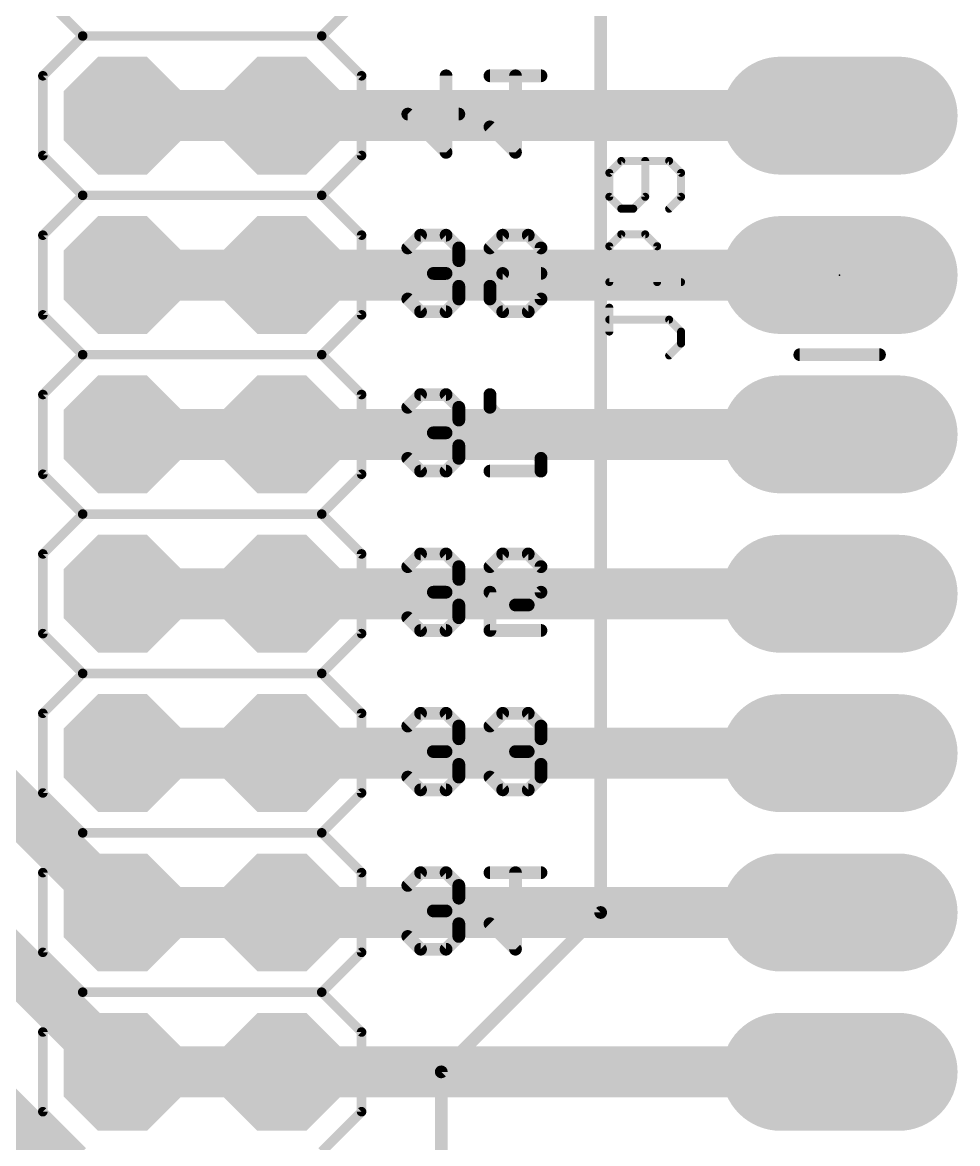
# Model space of a CAD drawing. Extents: x -209 to 66, y -44 to 97.
# Drawn here: x -24.46 to -9.55, y 12.83 to 30.7 of the extents above; entities that cross this region are included whole.
import ezdxf

# ---------------------------------------------------------------- set-up
doc = ezdxf.new("R2010")
doc.units = 0
for name, color, linetype in [('1', 22, 'CONTINUOUS'), ('17', 82, 'CONTINUOUS'), ('21', 253, 'CONTINUOUS'), ('22', 253, 'CONTINUOUS'), ('23', 7, 'CONTINUOUS'), ('25', 253, 'CONTINUOUS'), ('51', 253, 'CONTINUOUS'), ('52', 253, 'CONTINUOUS')]:
    doc.layers.add(name, color=color, linetype=linetype)

# ---------------------------------------------------------------- blocks, each defined once
blk = doc.blocks.new('RECT')
blk.add_solid([(-0.5, -0.5), (0.5, -0.5), (-0.5, 0.5), (0.5, 0.5)])
blk = doc.blocks.new('LONGP100')
at = {"const_width": 1}
blk.add_lwpolyline([(-0.5, 0), (0.5, 0)], dxfattribs=at)
at = {"const_width": 0.5}
for points in [[(-0.5, 0.25, 1), (-0.5, -0.25)], [(0.5, -0.25, 1), (0.5, 0.25)]]:
    blk.add_lwpolyline(points, format="xyb", dxfattribs=at)
blk = doc.blocks.new('OCTAGONP')
at = {"const_width": 0.5}
blk.add_lwpolyline([(-0.25, -0.1036), (-0.25, 0.1036), (-0.1036, 0.25), (0.1036, 0.25), (0.25, 0.1036), (0.25, -0.1036), (0.1036, -0.25), (-0.1036, -0.25), (-0.25, -0.1036), (-0.25, 0.1036)], dxfattribs=at)

msp = doc.modelspace()

# ---------------------------------------------------------------- linework, layer by layer
at = {"layer": '1'}
for points, const_width in [([(-22.86, 16.51), (-36.068, 29.718)], 0.8128), ([(-22.86, 29.21), (-22.86, 28.956)], 1.27), ([(-20.32, 29.21), (-20.32, 28.956)], 1.27), ([(-11.43, 29.21), (-11.176, 29.21)], 1.27), ([(-22.86, 29.21), (-20.32, 29.21)], 0.8128), ([(-20.32, 29.21), (-11.43, 29.21)], 0.8128), ([(-22.86, 13.97), (-36.83, 27.94)], 0.8128), ([(-22.86, 26.67), (-22.86, 26.416)], 1.27), ([(-20.32, 26.67), (-20.32, 26.416)], 1.27), ([(-11.43, 26.67), (-11.176, 26.67)], 1.27), ([(-22.86, 26.67), (-20.32, 26.67)], 0.8128), ([(-20.32, 26.67), (-11.43, 26.67)], 0.8128), ([(-22.86, 11.43), (-37.592, 26.162)], 0.8128), ([(-22.86, 24.13), (-22.86, 23.876)], 1.27), ([(-20.32, 24.13), (-20.32, 23.876)], 1.27), ([(-11.43, 24.13), (-11.176, 24.13)], 1.27), ([(-22.86, 24.13), (-20.32, 24.13)], 0.8128), ([(-20.32, 24.13), (-11.43, 24.13)], 0.8128), ([(-22.86, 21.59), (-22.86, 21.336)], 1.27), ([(-20.32, 21.59), (-20.32, 21.336)], 1.27), ([(-11.43, 21.59), (-11.176, 21.59)], 1.27), ([(-22.86, 21.59), (-20.32, 21.59)], 0.8128), ([(-20.32, 21.59), (-11.43, 21.59)], 0.8128), ([(-22.86, 19.05), (-22.606, 19.05)], 1.27), ([(-20.32, 19.05), (-20.066, 19.05)], 1.27), ([(-11.43, 19.05), (-11.176, 19.05)], 1.27), ([(-22.606, 19.05), (-20.32, 19.05)], 0.8128), ([(-20.066, 19.05), (-11.43, 19.05)], 0.8128), ([(-22.86, 16.51), (-22.606, 16.51)], 1.27), ([(-20.32, 16.51), (-20.066, 16.51)], 1.27), ([(-11.43, 16.51), (-11.176, 16.51)], 1.27), ([(-22.606, 16.51), (-20.32, 16.51)], 0.8128), ([(-20.066, 16.51), (-11.43, 16.51)], 0.8128), ([(-22.86, 13.97), (-22.606, 13.97)], 1.27), ([(-20.32, 13.97), (-20.066, 13.97)], 1.27), ([(-11.43, 13.97), (-11.176, 13.97)], 1.27), ([(-22.606, 13.97), (-20.32, 13.97)], 0.8128), ([(-20.066, 13.97), (-11.43, 13.97)], 0.8128)]:
    msp.add_lwpolyline(points, dxfattribs=dict(at, const_width=const_width))
for points, const_width in [([(-22.5425, 29.21, 1), (-23.1775, 29.21)], 0.635), ([(-20.0025, 29.21, 1), (-20.6375, 29.21)], 0.635), ([(-11.43, 29.5275, 1), (-11.43, 28.8925)], 0.635), ([(-11.176, 28.8925, 1), (-11.176, 29.5275)], 0.635), ([(-22.86, 29.4132, 1), (-22.86, 29.0068)], 0.4064), ([(-20.32, 29.4132, 1), (-20.32, 29.0068)], 0.4064), ([(-20.32, 29.0068, 1), (-20.32, 29.4132)], 0.4064), ([(-11.43, 29.0068, 1), (-11.43, 29.4132)], 0.4064), ([(-23.1775, 28.956, 1), (-22.5425, 28.956)], 0.635), ([(-20.6375, 28.956, 1), (-20.0025, 28.956)], 0.635), ([(-22.5425, 26.67, 1), (-23.1775, 26.67)], 0.635), ([(-20.0025, 26.67, 1), (-20.6375, 26.67)], 0.635), ([(-11.43, 26.9875, 1), (-11.43, 26.3525)], 0.635), ([(-11.176, 26.3525, 1), (-11.176, 26.9875)], 0.635), ([(-22.86, 26.8732, 1), (-22.86, 26.4668)], 0.4064), ([(-20.32, 26.8732, 1), (-20.32, 26.4668)], 0.4064), ([(-20.32, 26.4668, 1), (-20.32, 26.8732)], 0.4064), ([(-11.43, 26.4668, 1), (-11.43, 26.8732)], 0.4064), ([(-23.1775, 26.416, 1), (-22.5425, 26.416)], 0.635), ([(-20.6375, 26.416, 1), (-20.0025, 26.416)], 0.635), ([(-22.5425, 24.13, 1), (-23.1775, 24.13)], 0.635), ([(-20.0025, 24.13, 1), (-20.6375, 24.13)], 0.635), ([(-11.43, 24.4475, 1), (-11.43, 23.8125)], 0.635), ([(-11.176, 23.8125, 1), (-11.176, 24.4475)], 0.635), ([(-22.86, 24.3332, 1), (-22.86, 23.9268)], 0.4064), ([(-20.32, 24.3332, 1), (-20.32, 23.9268)], 0.4064), ([(-20.32, 23.9268, 1), (-20.32, 24.3332)], 0.4064), ([(-11.43, 23.9268, 1), (-11.43, 24.3332)], 0.4064), ([(-23.1775, 23.876, 1), (-22.5425, 23.876)], 0.635), ([(-20.6375, 23.876, 1), (-20.0025, 23.876)], 0.635), ([(-22.5425, 21.59, 1), (-23.1775, 21.59)], 0.635), ([(-20.0025, 21.59, 1), (-20.6375, 21.59)], 0.635), ([(-11.43, 21.9075, 1), (-11.43, 21.2725)], 0.635), ([(-11.176, 21.2725, 1), (-11.176, 21.9075)], 0.635), ([(-22.86, 21.7932, 1), (-22.86, 21.3868)], 0.4064), ([(-20.32, 21.7932, 1), (-20.32, 21.3868)], 0.4064), ([(-20.32, 21.3868, 1), (-20.32, 21.7932)], 0.4064), ([(-11.43, 21.3868, 1), (-11.43, 21.7932)], 0.4064), ([(-23.1775, 21.336, 1), (-22.5425, 21.336)], 0.635), ([(-20.6375, 21.336, 1), (-20.0025, 21.336)], 0.635), ([(-22.86, 19.3675, 1), (-22.86, 18.7325)], 0.635), ([(-22.606, 18.7325, 1), (-22.606, 19.3675)], 0.635), ([(-20.32, 19.3675, 1), (-20.32, 18.7325)], 0.635), ([(-20.066, 18.7325, 1), (-20.066, 19.3675)], 0.635), ([(-11.43, 19.3675, 1), (-11.43, 18.7325)], 0.635), ([(-11.176, 18.7325, 1), (-11.176, 19.3675)], 0.635), ([(-22.606, 19.2532, 1), (-22.606, 18.8468)], 0.4064), ([(-20.32, 18.8468, 1), (-20.32, 19.2532)], 0.4064), ([(-20.066, 19.2532, 1), (-20.066, 18.8468)], 0.4064), ([(-11.43, 18.8468, 1), (-11.43, 19.2532)], 0.4064), ([(-22.86, 16.8275, 1), (-22.86, 16.1925)], 0.635), ([(-22.606, 16.1925, 1), (-22.606, 16.8275)], 0.635), ([(-20.32, 16.8275, 1), (-20.32, 16.1925)], 0.635), ([(-20.066, 16.1925, 1), (-20.066, 16.8275)], 0.635), ([(-11.43, 16.8275, 1), (-11.43, 16.1925)], 0.635), ([(-11.176, 16.1925, 1), (-11.176, 16.8275)], 0.635), ([(-23.0037, 16.3663, 1), (-22.7163, 16.6537)], 0.4064), ([(-22.606, 16.7132, 1), (-22.606, 16.3068)], 0.4064), ([(-20.32, 16.3068, 1), (-20.32, 16.7132)], 0.4064), ([(-20.066, 16.7132, 1), (-20.066, 16.3068)], 0.4064), ([(-11.43, 16.3068, 1), (-11.43, 16.7132)], 0.4064), ([(-22.86, 14.2875, 1), (-22.86, 13.6525)], 0.635), ([(-22.606, 13.6525, 1), (-22.606, 14.2875)], 0.635), ([(-20.32, 14.2875, 1), (-20.32, 13.6525)], 0.635), ([(-20.066, 13.6525, 1), (-20.066, 14.2875)], 0.635), ([(-11.43, 14.2875, 1), (-11.43, 13.6525)], 0.635), ([(-11.176, 13.6525, 1), (-11.176, 14.2875)], 0.635), ([(-23.0037, 13.8263, 1), (-22.7163, 14.1137)], 0.4064), ([(-22.606, 14.1732, 1), (-22.606, 13.7668)], 0.4064), ([(-20.32, 13.7668, 1), (-20.32, 14.1732)], 0.4064), ([(-20.066, 14.1732, 1), (-20.066, 13.7668)], 0.4064), ([(-11.43, 13.7668, 1), (-11.43, 14.1732)], 0.4064)]:
    msp.add_lwpolyline(points, format="xyb", dxfattribs=dict(at, const_width=const_width))
at = {"layer": '21', "const_width": 0.2032}
msp.add_lwpolyline([(-12.065, 25.4), (-10.795, 25.4)], dxfattribs=at)
msp.add_lwpolyline([(-12.065, 25.4), (-10.795, 25.4)], dxfattribs=at)
at = {"layer": '21', "const_width": 0.1016}
for points in [[(-12.065, 25.4508, 1), (-12.065, 25.3492)], [(-12.065, 25.4508, 1), (-12.065, 25.3492)], [(-10.795, 25.3492, 1), (-10.795, 25.4508)], [(-10.795, 25.3492, 1), (-10.795, 25.4508)]]:
    msp.add_lwpolyline(points, format="xyb", dxfattribs=at)
at = {"layer": '22'}
for points, const_width in [([(-24.13, 31.115), (-23.495, 30.48)], 0.1524), ([(-19.05, 31.115), (-19.685, 30.48)], 0.1524), ([(-23.495, 30.48), (-24.13, 29.845)], 0.1524), ([(-23.495, 30.48), (-19.685, 30.48)], 0.1524), ([(-19.685, 30.48), (-19.05, 29.845)], 0.1524), ([(-24.13, 29.845), (-24.13, 28.575)], 0.1524), ([(-19.05, 29.845), (-19.05, 28.575)], 0.1524), ([(-17.7033, 29.845), (-17.7033, 28.6248)], 0.2032), ([(-17.0037, 29.845), (-16.1902, 29.845)], 0.2032), ([(-16.5969, 28.6248), (-16.5969, 29.845)], 0.2032), ([(-17.7033, 28.6248), (-18.3134, 29.2349)], 0.2032), ([(-18.3134, 29.2349), (-17.4999, 29.2349)], 0.2032), ([(-17.0037, 29.0315), (-16.5969, 28.6248)], 0.2032), ([(-24.13, 28.575), (-23.495, 27.94)], 0.1524), ([(-19.685, 27.94), (-19.05, 28.575)], 0.1524), ([(-23.495, 27.94), (-24.13, 27.305)], 0.1524), ([(-23.495, 27.94), (-19.685, 27.94)], 0.1524), ([(-19.685, 27.94), (-19.05, 27.305)], 0.1524), ([(-24.13, 27.305), (-24.13, 26.035)], 0.1524), ([(-19.05, 27.305), (-19.05, 26.035)], 0.1524), ([(-18.11, 27.305), (-18.3134, 27.1016)], 0.2032), ([(-17.7033, 27.305), (-18.11, 27.305)], 0.2032), ([(-17.4999, 27.1016), (-17.7033, 27.305)], 0.2032), ([(-17.0037, 27.1016), (-16.8003, 27.305)], 0.2032), ([(-16.8003, 27.305), (-16.3936, 27.305)], 0.2032), ([(-16.3936, 27.305), (-16.1902, 27.1016)], 0.2032), ([(-17.4999, 26.8983), (-17.4999, 27.1016)], 0.2032), ([(-16.1902, 27.1016), (-16.1902, 26.2881)], 0.2032), ([(-17.7033, 26.6949), (-17.4999, 26.8983)], 0.2032), ([(-17.7033, 26.6949), (-17.9067, 26.6949)], 0.2032), ([(-17.4999, 26.4915), (-17.7033, 26.6949)], 0.2032), ([(-17.0037, 26.4915), (-16.8003, 26.6949)], 0.2032), ([(-16.8003, 26.6949), (-16.1902, 26.6949)], 0.2032), ([(-17.4999, 26.2881), (-17.4999, 26.4915)], 0.2032), ([(-17.0037, 26.2881), (-17.0037, 26.4915)], 0.2032), ([(-18.3134, 26.2881), (-18.11, 26.0848)], 0.2032), ([(-17.7033, 26.0848), (-17.4999, 26.2881)], 0.2032), ([(-16.8003, 26.0848), (-17.0037, 26.2881)], 0.2032), ([(-16.1902, 26.2881), (-16.3936, 26.0848)], 0.2032), ([(-24.13, 26.035), (-23.495, 25.4)], 0.1524), ([(-19.685, 25.4), (-19.05, 26.035)], 0.1524), ([(-18.11, 26.0848), (-17.7033, 26.0848)], 0.2032), ([(-16.3936, 26.0848), (-16.8003, 26.0848)], 0.2032), ([(-23.495, 25.4), (-24.13, 24.765)], 0.1524), ([(-23.495, 25.4), (-19.685, 25.4)], 0.1524), ([(-19.685, 25.4), (-19.05, 24.765)], 0.1524), ([(-24.13, 24.765), (-24.13, 23.495)], 0.1524), ([(-19.05, 24.765), (-19.05, 23.495)], 0.1524), ([(-18.11, 24.765), (-18.3134, 24.5616)], 0.2032), ([(-17.7033, 24.765), (-18.11, 24.765)], 0.2032), ([(-17.4999, 24.5616), (-17.7033, 24.765)], 0.2032), ([(-17.0037, 24.5616), (-17.0037, 24.765)], 0.2032), ([(-17.4999, 24.3583), (-17.4999, 24.5616)], 0.2032), ([(-16.1902, 23.7481), (-17.0037, 24.5616)], 0.2032), ([(-17.7033, 24.1549), (-17.4999, 24.3583)], 0.2032), ([(-17.7033, 24.1549), (-17.9067, 24.1549)], 0.2032), ([(-17.4999, 23.9515), (-17.7033, 24.1549)], 0.2032), ([(-17.4999, 23.7481), (-17.4999, 23.9515)], 0.2032), ([(-18.3134, 23.7481), (-18.11, 23.5448)], 0.2032), ([(-17.7033, 23.5448), (-17.4999, 23.7481)], 0.2032), ([(-16.1902, 23.5448), (-16.1902, 23.7481)], 0.2032), ([(-18.11, 23.5448), (-17.7033, 23.5448)], 0.2032), ([(-17.0037, 23.5448), (-16.1902, 23.5448)], 0.2032), ([(-24.13, 23.495), (-23.495, 22.86)], 0.1524), ([(-19.05, 23.495), (-19.685, 22.86)], 0.1524), ([(-23.495, 22.86), (-24.13, 22.225)], 0.1524), ([(-23.495, 22.86), (-19.685, 22.86)], 0.1524), ([(-19.685, 22.86), (-19.05, 22.225)], 0.1524), ([(-24.13, 22.225), (-24.13, 20.955)], 0.1524), ([(-19.05, 22.225), (-19.05, 20.955)], 0.1524), ([(-18.11, 22.225), (-18.3134, 22.0216)], 0.2032), ([(-17.7033, 22.225), (-18.11, 22.225)], 0.2032), ([(-17.4999, 22.0216), (-17.7033, 22.225)], 0.2032), ([(-16.8003, 22.225), (-17.0037, 22.0216)], 0.2032), ([(-16.3936, 22.225), (-16.8003, 22.225)], 0.2032), ([(-16.1902, 22.0216), (-16.3936, 22.225)], 0.2032), ([(-17.4999, 21.8183), (-17.4999, 22.0216)], 0.2032), ([(-16.1902, 21.6149), (-16.1902, 22.0216)], 0.2032), ([(-17.7033, 21.6149), (-17.4999, 21.8183)], 0.2032), ([(-17.7033, 21.6149), (-17.9067, 21.6149)], 0.2032), ([(-17.4999, 21.4115), (-17.7033, 21.6149)], 0.2032), ([(-17.0037, 21.0048), (-17.0037, 21.6149)], 0.2032), ([(-17.0037, 21.6149), (-16.5969, 21.4115)], 0.2032), ([(-16.3936, 21.4115), (-16.1902, 21.6149)], 0.2032), ([(-17.4999, 21.2081), (-17.4999, 21.4115)], 0.2032), ([(-16.5969, 21.4115), (-16.3936, 21.4115)], 0.2032), ([(-18.3134, 21.2081), (-18.11, 21.0048)], 0.2032), ([(-17.7033, 21.0048), (-17.4999, 21.2081)], 0.2032), ([(-18.11, 21.0048), (-17.7033, 21.0048)], 0.2032), ([(-16.1902, 21.0048), (-17.0037, 21.0048)], 0.2032), ([(-24.13, 20.955), (-23.495, 20.32)], 0.1524), ([(-19.05, 20.955), (-19.685, 20.32)], 0.1524), ([(-23.495, 20.32), (-24.13, 19.685)], 0.1524), ([(-23.495, 20.32), (-19.685, 20.32)], 0.1524), ([(-19.685, 20.32), (-19.05, 19.685)], 0.1524), ([(-24.13, 19.685), (-24.13, 18.415)], 0.1524), ([(-19.05, 19.685), (-19.05, 18.415)], 0.1524), ([(-18.11, 19.685), (-18.3134, 19.4816)], 0.2032), ([(-17.7033, 19.685), (-18.11, 19.685)], 0.2032), ([(-17.4999, 19.4816), (-17.7033, 19.685)], 0.2032), ([(-16.8003, 19.685), (-17.0037, 19.4816)], 0.2032), ([(-16.3936, 19.685), (-16.8003, 19.685)], 0.2032), ([(-16.1902, 19.4816), (-16.3936, 19.685)], 0.2032), ([(-17.4999, 19.2783), (-17.4999, 19.4816)], 0.2032), ([(-16.1902, 19.2783), (-16.1902, 19.4816)], 0.2032), ([(-17.7033, 19.0749), (-17.4999, 19.2783)], 0.2032), ([(-16.3936, 19.0749), (-16.1902, 19.2783)], 0.2032), ([(-17.7033, 19.0749), (-17.9067, 19.0749)], 0.2032), ([(-17.4999, 18.8715), (-17.7033, 19.0749)], 0.2032), ([(-16.3936, 19.0749), (-16.5969, 19.0749)], 0.2032), ([(-16.1902, 18.8715), (-16.3936, 19.0749)], 0.2032), ([(-17.4999, 18.6681), (-17.4999, 18.8715)], 0.2032), ([(-16.1902, 18.6681), (-16.1902, 18.8715)], 0.2032), ([(-18.3134, 18.6681), (-18.11, 18.4648)], 0.2032), ([(-17.7033, 18.4648), (-17.4999, 18.6681)], 0.2032), ([(-17.0037, 18.6681), (-16.8003, 18.4648)], 0.2032), ([(-16.3936, 18.4648), (-16.1902, 18.6681)], 0.2032), ([(-24.13, 18.415), (-23.495, 17.78)], 0.1524), ([(-19.05, 18.415), (-19.685, 17.78)], 0.1524), ([(-18.11, 18.4648), (-17.7033, 18.4648)], 0.2032), ([(-16.8003, 18.4648), (-16.3936, 18.4648)], 0.2032), ([(-23.495, 17.78), (-24.13, 17.145)], 0.1524), ([(-23.495, 17.78), (-19.685, 17.78)], 0.1524), ([(-19.685, 17.78), (-19.05, 17.145)], 0.1524), ([(-24.13, 17.145), (-24.13, 15.875)], 0.1524), ([(-19.05, 17.145), (-19.05, 15.875)], 0.1524), ([(-18.11, 17.145), (-18.3134, 16.9416)], 0.2032), ([(-17.7033, 17.145), (-18.11, 17.145)], 0.2032), ([(-17.4999, 16.9416), (-17.7033, 17.145)], 0.2032), ([(-17.0037, 17.145), (-16.1902, 17.145)], 0.2032), ([(-16.5969, 15.9248), (-16.5969, 17.145)], 0.2032), ([(-17.4999, 16.7383), (-17.4999, 16.9416)], 0.2032), ([(-17.7033, 16.5349), (-17.4999, 16.7383)], 0.2032), ([(-17.7033, 16.5349), (-17.9067, 16.5349)], 0.2032), ([(-17.4999, 16.3315), (-17.7033, 16.5349)], 0.2032), ([(-17.4999, 16.1281), (-17.4999, 16.3315)], 0.2032), ([(-17.0037, 16.3315), (-16.5969, 15.9248)], 0.2032), ([(-18.3134, 16.1281), (-18.11, 15.9248)], 0.2032), ([(-17.7033, 15.9248), (-17.4999, 16.1281)], 0.2032), ([(-24.13, 15.875), (-23.495, 15.24)], 0.1524), ([(-19.05, 15.875), (-19.685, 15.24)], 0.1524), ([(-18.11, 15.9248), (-17.7033, 15.9248)], 0.2032), ([(-23.495, 15.24), (-24.13, 14.605)], 0.1524), ([(-23.495, 15.24), (-19.685, 15.24)], 0.1524), ([(-19.685, 15.24), (-19.05, 14.605)], 0.1524), ([(-24.13, 14.605), (-24.13, 13.335)], 0.1524), ([(-19.05, 14.605), (-19.05, 13.335)], 0.1524), ([(-24.13, 13.335), (-23.495, 12.7)], 0.1524), ([(-19.05, 13.335), (-19.685, 12.7)], 0.1524)]:
    msp.add_lwpolyline(points, dxfattribs=dict(at, const_width=const_width))
for points, const_width in [([(-23.495, 30.5181, 1), (-23.495, 30.4419)], 0.0762), ([(-23.4681, 30.4531, 1), (-23.5219, 30.5069)], 0.0762), ([(-19.6581, 30.5069, 1), (-19.7119, 30.4531)], 0.0762), ([(-19.685, 30.4419, 1), (-19.685, 30.5181)], 0.0762), ([(-23.5219, 30.4531, 1), (-23.4681, 30.5069)], 0.0762), ([(-19.7119, 30.5069, 1), (-19.6581, 30.4531)], 0.0762), ([(-24.0919, 29.845, 1), (-24.1681, 29.845)], 0.0762), ([(-24.1569, 29.8719, 1), (-24.1031, 29.8181)], 0.0762), ([(-19.0119, 29.845, 1), (-19.0881, 29.845)], 0.0762), ([(-19.0769, 29.8181, 1), (-19.0231, 29.8719)], 0.0762), ([(-17.6525, 29.845, 1), (-17.7541, 29.845)], 0.1016), ([(-17.0037, 29.8958, 1), (-17.0037, 29.7942)], 0.1016), ([(-16.5461, 29.845, 1), (-16.6477, 29.845)], 0.1016), ([(-16.1902, 29.7942, 1), (-16.1902, 29.8958)], 0.1016), ([(-18.2775, 29.2708, 1), (-18.3493, 29.199)], 0.1016), ([(-18.3134, 29.2857, 1), (-18.3134, 29.1841)], 0.1016), ([(-17.4999, 29.1841, 1), (-17.4999, 29.2857)], 0.1016), ([(-16.9678, 29.0674, 1), (-17.0396, 28.9956)], 0.1016), ([(-24.1681, 28.575, 1), (-24.0919, 28.575)], 0.0762), ([(-24.1031, 28.6019, 1), (-24.1569, 28.5481)], 0.0762), ([(-19.0881, 28.575, 1), (-19.0119, 28.575)], 0.0762), ([(-19.0231, 28.5481, 1), (-19.0769, 28.6019)], 0.0762), ([(-17.7541, 28.6248, 1), (-17.6525, 28.6248)], 0.1016), ([(-17.7392, 28.5888, 1), (-17.6674, 28.6607)], 0.1016), ([(-16.6477, 28.6248, 1), (-16.5461, 28.6248)], 0.1016), ([(-16.6328, 28.5888, 1), (-16.561, 28.6607)], 0.1016), ([(-23.495, 27.9781, 1), (-23.495, 27.9019)], 0.0762), ([(-23.4681, 27.9131, 1), (-23.5219, 27.9669)], 0.0762), ([(-23.5219, 27.9131, 1), (-23.4681, 27.9669)], 0.0762), ([(-19.6581, 27.9669, 1), (-19.7119, 27.9131)], 0.0762), ([(-19.7119, 27.9669, 1), (-19.6581, 27.9131)], 0.0762), ([(-19.685, 27.9019, 1), (-19.685, 27.9781)], 0.0762), ([(-24.0919, 27.305, 1), (-24.1681, 27.305)], 0.0762), ([(-24.1569, 27.3319, 1), (-24.1031, 27.2781)], 0.0762), ([(-19.0119, 27.305, 1), (-19.0881, 27.305)], 0.0762), ([(-19.0769, 27.2781, 1), (-19.0231, 27.3319)], 0.0762), ([(-18.11, 27.3558, 1), (-18.11, 27.2542)], 0.1016), ([(-18.0741, 27.2691, 1), (-18.1459, 27.3409)], 0.1016), ([(-17.6674, 27.3409, 1), (-17.7392, 27.2691)], 0.1016), ([(-17.7033, 27.2542, 1), (-17.7033, 27.3558)], 0.1016), ([(-16.8003, 27.3558, 1), (-16.8003, 27.2542)], 0.1016), ([(-16.7644, 27.2691, 1), (-16.8362, 27.3409)], 0.1016), ([(-16.3576, 27.3409, 1), (-16.4295, 27.2691)], 0.1016), ([(-16.3936, 27.2542, 1), (-16.3936, 27.3558)], 0.1016), ([(-18.3493, 27.1375, 1), (-18.2775, 27.0657)], 0.1016), ([(-17.4491, 27.1016, 1), (-17.5507, 27.1016)], 0.1016), ([(-17.5358, 27.0657, 1), (-17.464, 27.1375)], 0.1016), ([(-17.0396, 27.1375, 1), (-16.9678, 27.0657)], 0.1016), ([(-16.1394, 27.1016, 1), (-16.241, 27.1016)], 0.1016), ([(-16.2261, 27.0657, 1), (-16.1543, 27.1375)], 0.1016), ([(-17.464, 26.8623, 1), (-17.5358, 26.9342)], 0.1016), ([(-17.5507, 26.8983, 1), (-17.4491, 26.8983)], 0.1016), ([(-17.9067, 26.7457, 1), (-17.9067, 26.6441)], 0.1016), ([(-17.6674, 26.7308, 1), (-17.7392, 26.659)], 0.1016), ([(-17.7392, 26.7308, 1), (-17.6674, 26.659)], 0.1016), ([(-17.7033, 26.6441, 1), (-17.7033, 26.7457)], 0.1016), ([(-16.8003, 26.7457, 1), (-16.8003, 26.6441)], 0.1016), ([(-16.7644, 26.659, 1), (-16.8362, 26.7308)], 0.1016), ([(-16.1902, 26.6441, 1), (-16.1902, 26.7457)], 0.1016), ([(-17.4491, 26.4915, 1), (-17.5507, 26.4915)], 0.1016), ([(-17.5358, 26.4556, 1), (-17.464, 26.5274)], 0.1016), ([(-16.9529, 26.4915, 1), (-17.0545, 26.4915)], 0.1016), ([(-17.0396, 26.5274, 1), (-16.9678, 26.4556)], 0.1016), ([(-18.2775, 26.3241, 1), (-18.3493, 26.2522)], 0.1016), ([(-17.5507, 26.2881, 1), (-17.4491, 26.2881)], 0.1016), ([(-17.464, 26.2522, 1), (-17.5358, 26.3241)], 0.1016), ([(-16.9678, 26.3241, 1), (-17.0396, 26.2522)], 0.1016), ([(-17.0545, 26.2881, 1), (-16.9529, 26.2881)], 0.1016), ([(-16.241, 26.2881, 1), (-16.1394, 26.2881)], 0.1016), ([(-16.1543, 26.2522, 1), (-16.2261, 26.3241)], 0.1016), ([(-24.1031, 26.0619, 1), (-24.1569, 26.0081)], 0.0762), ([(-19.0231, 26.0081, 1), (-19.0769, 26.0619)], 0.0762), ([(-18.11, 26.1356, 1), (-18.11, 26.034)], 0.1016), ([(-18.1459, 26.0488, 1), (-18.0741, 26.1207)], 0.1016), ([(-17.7392, 26.1207, 1), (-17.6674, 26.0488)], 0.1016), ([(-17.7033, 26.034, 1), (-17.7033, 26.1356)], 0.1016), ([(-16.8003, 26.1356, 1), (-16.8003, 26.034)], 0.1016), ([(-16.8362, 26.0488, 1), (-16.7644, 26.1207)], 0.1016), ([(-16.4295, 26.1207, 1), (-16.3576, 26.0488)], 0.1016), ([(-16.3936, 26.034, 1), (-16.3936, 26.1356)], 0.1016), ([(-24.1681, 26.035, 1), (-24.0919, 26.035)], 0.0762), ([(-19.0881, 26.035, 1), (-19.0119, 26.035)], 0.0762), ([(-23.495, 25.4381, 1), (-23.495, 25.3619)], 0.0762), ([(-23.4681, 25.3731, 1), (-23.5219, 25.4269)], 0.0762), ([(-23.5219, 25.3731, 1), (-23.4681, 25.4269)], 0.0762), ([(-19.6581, 25.4269, 1), (-19.7119, 25.3731)], 0.0762), ([(-19.7119, 25.4269, 1), (-19.6581, 25.3731)], 0.0762), ([(-19.685, 25.3619, 1), (-19.685, 25.4381)], 0.0762), ([(-24.0919, 24.765, 1), (-24.1681, 24.765)], 0.0762), ([(-19.0119, 24.765, 1), (-19.0881, 24.765)], 0.0762), ([(-18.11, 24.8158, 1), (-18.11, 24.7142)], 0.1016), ([(-18.0741, 24.7291, 1), (-18.1459, 24.8009)], 0.1016), ([(-17.6674, 24.8009, 1), (-17.7392, 24.7291)], 0.1016), ([(-17.7033, 24.7142, 1), (-17.7033, 24.8158)], 0.1016), ([(-16.9529, 24.765, 1), (-17.0545, 24.765)], 0.1016), ([(-24.1569, 24.7919, 1), (-24.1031, 24.7381)], 0.0762), ([(-19.0769, 24.7381, 1), (-19.0231, 24.7919)], 0.0762), ([(-17.4491, 24.5616, 1), (-17.5507, 24.5616)], 0.1016), ([(-16.9678, 24.5975, 1), (-17.0396, 24.5257)], 0.1016), ([(-18.3493, 24.5975, 1), (-18.2775, 24.5257)], 0.1016), ([(-17.5358, 24.5257, 1), (-17.464, 24.5975)], 0.1016), ([(-17.0545, 24.5616, 1), (-16.9529, 24.5616)], 0.1016), ([(-17.5507, 24.3583, 1), (-17.4491, 24.3583)], 0.1016), ([(-17.464, 24.3223, 1), (-17.5358, 24.3942)], 0.1016), ([(-17.9067, 24.2057, 1), (-17.9067, 24.1041)], 0.1016), ([(-17.6674, 24.1908, 1), (-17.7392, 24.119)], 0.1016), ([(-17.7392, 24.1908, 1), (-17.6674, 24.119)], 0.1016), ([(-17.7033, 24.1041, 1), (-17.7033, 24.2057)], 0.1016), ([(-17.4491, 23.9515, 1), (-17.5507, 23.9515)], 0.1016), ([(-17.5358, 23.9156, 1), (-17.464, 23.9874)], 0.1016), ([(-18.2775, 23.7841, 1), (-18.3493, 23.7122)], 0.1016), ([(-17.5507, 23.7481, 1), (-17.4491, 23.7481)], 0.1016), ([(-17.464, 23.7122, 1), (-17.5358, 23.7841)], 0.1016), ([(-16.1394, 23.7481, 1), (-16.241, 23.7481)], 0.1016), ([(-16.2261, 23.7122, 1), (-16.1543, 23.7841)], 0.1016), ([(-18.11, 23.5956, 1), (-18.11, 23.494)], 0.1016), ([(-18.1459, 23.5088, 1), (-18.0741, 23.5807)], 0.1016), ([(-17.7392, 23.5807, 1), (-17.6674, 23.5088)], 0.1016), ([(-17.7033, 23.494, 1), (-17.7033, 23.5956)], 0.1016), ([(-17.0037, 23.5956, 1), (-17.0037, 23.494)], 0.1016), ([(-16.241, 23.5448, 1), (-16.1394, 23.5448)], 0.1016), ([(-16.1902, 23.494, 1), (-16.1902, 23.5956)], 0.1016), ([(-24.1681, 23.495, 1), (-24.0919, 23.495)], 0.0762), ([(-24.1031, 23.5219, 1), (-24.1569, 23.4681)], 0.0762), ([(-19.0881, 23.495, 1), (-19.0119, 23.495)], 0.0762), ([(-19.0231, 23.4681, 1), (-19.0769, 23.5219)], 0.0762), ([(-23.495, 22.8981, 1), (-23.495, 22.8219)], 0.0762), ([(-23.4681, 22.8331, 1), (-23.5219, 22.8869)], 0.0762), ([(-23.5219, 22.8331, 1), (-23.4681, 22.8869)], 0.0762), ([(-19.6581, 22.8869, 1), (-19.7119, 22.8331)], 0.0762), ([(-19.7119, 22.8869, 1), (-19.6581, 22.8331)], 0.0762), ([(-19.685, 22.8219, 1), (-19.685, 22.8981)], 0.0762), ([(-24.0919, 22.225, 1), (-24.1681, 22.225)], 0.0762), ([(-24.1569, 22.2519, 1), (-24.1031, 22.1981)], 0.0762), ([(-19.0119, 22.225, 1), (-19.0881, 22.225)], 0.0762), ([(-19.0769, 22.1981, 1), (-19.0231, 22.2519)], 0.0762), ([(-18.11, 22.2758, 1), (-18.11, 22.1742)], 0.1016), ([(-18.0741, 22.1891, 1), (-18.1459, 22.2609)], 0.1016), ([(-17.6674, 22.2609, 1), (-17.7392, 22.1891)], 0.1016), ([(-17.7033, 22.1742, 1), (-17.7033, 22.2758)], 0.1016), ([(-16.8003, 22.2758, 1), (-16.8003, 22.1742)], 0.1016), ([(-16.7644, 22.1891, 1), (-16.8362, 22.2609)], 0.1016), ([(-16.3576, 22.2609, 1), (-16.4295, 22.1891)], 0.1016), ([(-16.3936, 22.1742, 1), (-16.3936, 22.2758)], 0.1016), ([(-18.3493, 22.0575, 1), (-18.2775, 21.9857)], 0.1016), ([(-17.4491, 22.0216, 1), (-17.5507, 22.0216)], 0.1016), ([(-17.5358, 21.9857, 1), (-17.464, 22.0575)], 0.1016), ([(-17.0396, 22.0575, 1), (-16.9678, 21.9857)], 0.1016), ([(-16.1394, 22.0216, 1), (-16.241, 22.0216)], 0.1016), ([(-16.2261, 21.9857, 1), (-16.1543, 22.0575)], 0.1016), ([(-17.5507, 21.8183, 1), (-17.4491, 21.8183)], 0.1016), ([(-17.464, 21.7823, 1), (-17.5358, 21.8542)], 0.1016), ([(-17.9067, 21.6657, 1), (-17.9067, 21.5641)], 0.1016), ([(-17.6674, 21.6508, 1), (-17.7392, 21.579)], 0.1016), ([(-17.7392, 21.6508, 1), (-17.6674, 21.579)], 0.1016), ([(-17.7033, 21.5641, 1), (-17.7033, 21.6657)], 0.1016), ([(-16.9529, 21.6149, 1), (-17.0545, 21.6149)], 0.1016), ([(-16.981, 21.6603, 1), (-17.0264, 21.5694)], 0.1016), ([(-16.241, 21.6149, 1), (-16.1394, 21.6149)], 0.1016), ([(-16.1543, 21.579, 1), (-16.2261, 21.6508)], 0.1016), ([(-17.4491, 21.4115, 1), (-17.5507, 21.4115)], 0.1016), ([(-17.5358, 21.3756, 1), (-17.464, 21.4474)], 0.1016), ([(-16.5969, 21.4623, 1), (-16.5969, 21.3607)], 0.1016), ([(-16.6196, 21.3661, 1), (-16.5742, 21.4569)], 0.1016), ([(-16.4295, 21.4474, 1), (-16.3576, 21.3756)], 0.1016), ([(-16.3936, 21.3607, 1), (-16.3936, 21.4623)], 0.1016), ([(-18.2775, 21.2441, 1), (-18.3493, 21.1722)], 0.1016), ([(-17.464, 21.1722, 1), (-17.5358, 21.2441)], 0.1016), ([(-18.11, 21.0556, 1), (-18.11, 20.954)], 0.1016), ([(-18.1459, 20.9688, 1), (-18.0741, 21.0407)], 0.1016), ([(-17.7392, 21.0407, 1), (-17.6674, 20.9688)], 0.1016), ([(-17.7033, 20.954, 1), (-17.7033, 21.0556)], 0.1016), ([(-17.5507, 21.2081, 1), (-17.4491, 21.2081)], 0.1016), ([(-17.0037, 21.0556, 1), (-17.0037, 20.954)], 0.1016), ([(-16.1902, 20.954, 1), (-16.1902, 21.0556)], 0.1016), ([(-24.1681, 20.955, 1), (-24.0919, 20.955)], 0.0762), ([(-24.1031, 20.9819, 1), (-24.1569, 20.9281)], 0.0762), ([(-19.0881, 20.955, 1), (-19.0119, 20.955)], 0.0762), ([(-19.0231, 20.9281, 1), (-19.0769, 20.9819)], 0.0762), ([(-17.0545, 21.0048, 1), (-16.9529, 21.0048)], 0.1016), ([(-23.495, 20.3581, 1), (-23.495, 20.2819)], 0.0762), ([(-23.4681, 20.2931, 1), (-23.5219, 20.3469)], 0.0762), ([(-23.5219, 20.2931, 1), (-23.4681, 20.3469)], 0.0762), ([(-19.6581, 20.3469, 1), (-19.7119, 20.2931)], 0.0762), ([(-19.7119, 20.3469, 1), (-19.6581, 20.2931)], 0.0762), ([(-19.685, 20.2819, 1), (-19.685, 20.3581)], 0.0762), ([(-24.0919, 19.685, 1), (-24.1681, 19.685)], 0.0762), ([(-24.1569, 19.7119, 1), (-24.1031, 19.6581)], 0.0762), ([(-19.0119, 19.685, 1), (-19.0881, 19.685)], 0.0762), ([(-19.0769, 19.6581, 1), (-19.0231, 19.7119)], 0.0762), ([(-18.11, 19.7358, 1), (-18.11, 19.6342)], 0.1016), ([(-18.0741, 19.6491, 1), (-18.1459, 19.7209)], 0.1016), ([(-17.6674, 19.7209, 1), (-17.7392, 19.6491)], 0.1016), ([(-17.7033, 19.6342, 1), (-17.7033, 19.7358)], 0.1016), ([(-16.8003, 19.7358, 1), (-16.8003, 19.6342)], 0.1016), ([(-16.7644, 19.6491, 1), (-16.8362, 19.7209)], 0.1016), ([(-16.3576, 19.7209, 1), (-16.4295, 19.6491)], 0.1016), ([(-16.3936, 19.6342, 1), (-16.3936, 19.7358)], 0.1016), ([(-18.3493, 19.5175, 1), (-18.2775, 19.4457)], 0.1016), ([(-17.4491, 19.4816, 1), (-17.5507, 19.4816)], 0.1016), ([(-17.5358, 19.4457, 1), (-17.464, 19.5175)], 0.1016), ([(-17.0396, 19.5175, 1), (-16.9678, 19.4457)], 0.1016), ([(-16.1394, 19.4816, 1), (-16.241, 19.4816)], 0.1016), ([(-16.2261, 19.4457, 1), (-16.1543, 19.5175)], 0.1016), ([(-17.5507, 19.2783, 1), (-17.4491, 19.2783)], 0.1016), ([(-17.464, 19.2423, 1), (-17.5358, 19.3142)], 0.1016), ([(-16.241, 19.2783, 1), (-16.1394, 19.2783)], 0.1016), ([(-16.1543, 19.2423, 1), (-16.2261, 19.3142)], 0.1016), ([(-17.9067, 19.1257, 1), (-17.9067, 19.0241)], 0.1016), ([(-17.6674, 19.1108, 1), (-17.7392, 19.039)], 0.1016), ([(-17.7392, 19.1108, 1), (-17.6674, 19.039)], 0.1016), ([(-17.7033, 19.0241, 1), (-17.7033, 19.1257)], 0.1016), ([(-16.5969, 19.1257, 1), (-16.5969, 19.0241)], 0.1016), ([(-16.3576, 19.1108, 1), (-16.4295, 19.039)], 0.1016), ([(-16.4295, 19.1108, 1), (-16.3576, 19.039)], 0.1016), ([(-16.3936, 19.0241, 1), (-16.3936, 19.1257)], 0.1016), ([(-17.4491, 18.8715, 1), (-17.5507, 18.8715)], 0.1016), ([(-17.5358, 18.8356, 1), (-17.464, 18.9074)], 0.1016), ([(-16.1394, 18.8715, 1), (-16.241, 18.8715)], 0.1016), ([(-16.2261, 18.8356, 1), (-16.1543, 18.9074)], 0.1016), ([(-18.2775, 18.7041, 1), (-18.3493, 18.6322)], 0.1016), ([(-17.464, 18.6322, 1), (-17.5358, 18.7041)], 0.1016), ([(-16.9678, 18.7041, 1), (-17.0396, 18.6322)], 0.1016), ([(-16.1543, 18.6322, 1), (-16.2261, 18.7041)], 0.1016), ([(-17.5507, 18.6681, 1), (-17.4491, 18.6681)], 0.1016), ([(-16.241, 18.6681, 1), (-16.1394, 18.6681)], 0.1016), ([(-24.1681, 18.415, 1), (-24.0919, 18.415)], 0.0762), ([(-24.1031, 18.4419, 1), (-24.1569, 18.3881)], 0.0762), ([(-19.0881, 18.415, 1), (-19.0119, 18.415)], 0.0762), ([(-19.0231, 18.3881, 1), (-19.0769, 18.4419)], 0.0762), ([(-18.11, 18.5156, 1), (-18.11, 18.414)], 0.1016), ([(-18.1459, 18.4288, 1), (-18.0741, 18.5007)], 0.1016), ([(-17.7392, 18.5007, 1), (-17.6674, 18.4288)], 0.1016), ([(-17.7033, 18.414, 1), (-17.7033, 18.5156)], 0.1016), ([(-16.8003, 18.5156, 1), (-16.8003, 18.414)], 0.1016), ([(-16.8362, 18.4288, 1), (-16.7644, 18.5007)], 0.1016), ([(-16.4295, 18.5007, 1), (-16.3576, 18.4288)], 0.1016), ([(-16.3936, 18.414, 1), (-16.3936, 18.5156)], 0.1016), ([(-23.495, 17.8181, 1), (-23.495, 17.7419)], 0.0762), ([(-23.4681, 17.7531, 1), (-23.5219, 17.8069)], 0.0762), ([(-23.5219, 17.7531, 1), (-23.4681, 17.8069)], 0.0762), ([(-19.6581, 17.8069, 1), (-19.7119, 17.7531)], 0.0762), ([(-19.7119, 17.8069, 1), (-19.6581, 17.7531)], 0.0762), ([(-19.685, 17.7419, 1), (-19.685, 17.8181)], 0.0762), ([(-24.0919, 17.145, 1), (-24.1681, 17.145)], 0.0762), ([(-24.1569, 17.1719, 1), (-24.1031, 17.1181)], 0.0762), ([(-19.0119, 17.145, 1), (-19.0881, 17.145)], 0.0762), ([(-19.0769, 17.1181, 1), (-19.0231, 17.1719)], 0.0762), ([(-18.11, 17.1958, 1), (-18.11, 17.0942)], 0.1016), ([(-18.0741, 17.1091, 1), (-18.1459, 17.1809)], 0.1016), ([(-17.6674, 17.1809, 1), (-17.7392, 17.1091)], 0.1016), ([(-17.7033, 17.0942, 1), (-17.7033, 17.1958)], 0.1016), ([(-17.0037, 17.1958, 1), (-17.0037, 17.0942)], 0.1016), ([(-16.5461, 17.145, 1), (-16.6477, 17.145)], 0.1016), ([(-16.1902, 17.0942, 1), (-16.1902, 17.1958)], 0.1016), ([(-18.3493, 16.9775, 1), (-18.2775, 16.9057)], 0.1016), ([(-17.4491, 16.9416, 1), (-17.5507, 16.9416)], 0.1016), ([(-17.5358, 16.9057, 1), (-17.464, 16.9775)], 0.1016), ([(-17.464, 16.7023, 1), (-17.5358, 16.7742)], 0.1016), ([(-17.9067, 16.5857, 1), (-17.9067, 16.4841)], 0.1016), ([(-17.6674, 16.5708, 1), (-17.7392, 16.499)], 0.1016), ([(-17.7392, 16.5708, 1), (-17.6674, 16.499)], 0.1016), ([(-17.7033, 16.4841, 1), (-17.7033, 16.5857)], 0.1016), ([(-17.5507, 16.7383, 1), (-17.4491, 16.7383)], 0.1016), ([(-17.4491, 16.3315, 1), (-17.5507, 16.3315)], 0.1016), ([(-17.5358, 16.2956, 1), (-17.464, 16.3674)], 0.1016), ([(-16.9678, 16.3674, 1), (-17.0396, 16.2956)], 0.1016), ([(-18.2775, 16.1641, 1), (-18.3493, 16.0922)], 0.1016), ([(-17.5507, 16.1281, 1), (-17.4491, 16.1281)], 0.1016), ([(-17.464, 16.0922, 1), (-17.5358, 16.1641)], 0.1016), ([(-24.1681, 15.875, 1), (-24.0919, 15.875)], 0.0762), ([(-24.1031, 15.9019, 1), (-24.1569, 15.8481)], 0.0762), ([(-19.0881, 15.875, 1), (-19.0119, 15.875)], 0.0762), ([(-19.0231, 15.8481, 1), (-19.0769, 15.9019)], 0.0762), ([(-18.11, 15.9756, 1), (-18.11, 15.874)], 0.1016), ([(-18.1459, 15.8888, 1), (-18.0741, 15.9607)], 0.1016), ([(-17.7392, 15.9607, 1), (-17.6674, 15.8888)], 0.1016), ([(-17.7033, 15.874, 1), (-17.7033, 15.9756)], 0.1016), ([(-16.6477, 15.9248, 1), (-16.5461, 15.9248)], 0.1016), ([(-16.6328, 15.8888, 1), (-16.561, 15.9607)], 0.1016), ([(-23.495, 15.2781, 1), (-23.495, 15.2019)], 0.0762), ([(-23.4681, 15.2131, 1), (-23.5219, 15.2669)], 0.0762), ([(-23.5219, 15.2131, 1), (-23.4681, 15.2669)], 0.0762), ([(-19.6581, 15.2669, 1), (-19.7119, 15.2131)], 0.0762), ([(-19.7119, 15.2669, 1), (-19.6581, 15.2131)], 0.0762), ([(-19.685, 15.2019, 1), (-19.685, 15.2781)], 0.0762), ([(-24.0919, 14.605, 1), (-24.1681, 14.605)], 0.0762), ([(-24.1569, 14.6319, 1), (-24.1031, 14.5781)], 0.0762), ([(-19.0119, 14.605, 1), (-19.0881, 14.605)], 0.0762), ([(-19.0769, 14.5781, 1), (-19.0231, 14.6319)], 0.0762), ([(-24.1031, 13.3619, 1), (-24.1569, 13.3081)], 0.0762), ([(-19.0231, 13.3081, 1), (-19.0769, 13.3619)], 0.0762), ([(-24.1681, 13.335, 1), (-24.0919, 13.335)], 0.0762), ([(-19.0881, 13.335, 1), (-19.0119, 13.335)], 0.0762)]:
    msp.add_lwpolyline(points, format="xyb", dxfattribs=dict(at, const_width=const_width))
at = {"layer": '23'}
msp.add_point((-11.43, 26.67), dxfattribs=at)
at = {"layer": '25', "const_width": 0.127}
for points in [[(-14.9106, 28.4887), (-15.1013, 28.2981)], [(-14.148, 28.4887), (-14.9106, 28.4887)], [(-14.5293, 27.9168), (-14.5293, 28.4887)], [(-13.9573, 28.2981), (-14.148, 28.4887)], [(-15.1013, 28.2981), (-15.1013, 27.9168)], [(-13.9573, 27.9168), (-13.9573, 28.2981)], [(-15.1013, 27.9168), (-14.9106, 27.7261)], [(-14.72, 27.7261), (-14.5293, 27.9168)], [(-14.148, 27.7261), (-13.9573, 27.9168)], [(-14.9106, 27.7261), (-14.72, 27.7261)], [(-15.1013, 27.1287), (-14.9106, 27.3193)], [(-14.9106, 27.3193), (-14.5293, 27.3193)], [(-14.5293, 27.3193), (-14.3386, 27.1287)], [(-15.1013, 26.5567), (-15.1013, 27.1287)], [(-14.3386, 27.1287), (-14.3386, 26.5567)], [(-13.9573, 26.5567), (-15.1013, 26.5567)], [(-15.1013, 25.7686), (-15.1013, 26.15)], [(-14.148, 25.9593), (-15.1013, 25.9593)], [(-13.9573, 25.7686), (-14.148, 25.9593)], [(-13.9573, 25.578), (-13.9573, 25.7686)], [(-14.148, 25.3873), (-13.9573, 25.578)]]:
    msp.add_lwpolyline(points, dxfattribs=at)
at = {"layer": '25', "const_width": 0.0635}
for points in [[(-14.9106, 28.5205, 1), (-14.9106, 28.457)], [(-14.8882, 28.4663, 1), (-14.9331, 28.5112)], [(-14.4975, 28.4887, 1), (-14.561, 28.4887)], [(-14.1255, 28.5112, 1), (-14.1704, 28.4663)], [(-14.148, 28.457, 1), (-14.148, 28.5205)], [(-15.0695, 28.2981, 1), (-15.133, 28.2981)], [(-15.1237, 28.3205, 1), (-15.0788, 28.2756)], [(-13.9255, 28.2981, 1), (-13.9891, 28.2981)], [(-13.9798, 28.2756, 1), (-13.9348, 28.3205)], [(-15.0788, 27.9392, 1), (-15.1237, 27.8943)], [(-15.133, 27.9168, 1), (-15.0695, 27.9168)], [(-14.561, 27.9168, 1), (-14.4975, 27.9168)], [(-14.5068, 27.8943, 1), (-14.5517, 27.9392)], [(-13.9891, 27.9168, 1), (-13.9255, 27.9168)], [(-13.9348, 27.8943, 1), (-13.9798, 27.9392)], [(-14.9106, 27.7578, 1), (-14.9106, 27.6943)], [(-14.9331, 27.7036, 1), (-14.8882, 27.7485)], [(-14.7424, 27.7485, 1), (-14.6975, 27.7036)], [(-14.72, 27.6943, 1), (-14.72, 27.7578)], [(-14.1704, 27.7485, 1), (-14.1255, 27.7036)], [(-14.9106, 27.3511, 1), (-14.9106, 27.2876)], [(-14.8882, 27.2969, 1), (-14.9331, 27.3418)], [(-14.5068, 27.3418, 1), (-14.5517, 27.2969)], [(-14.5293, 27.2876, 1), (-14.5293, 27.3511)], [(-15.0695, 27.1287, 1), (-15.133, 27.1287)], [(-15.1237, 27.1511, 1), (-15.0788, 27.1062)], [(-14.3069, 27.1287, 1), (-14.3704, 27.1287)], [(-14.3611, 27.1062, 1), (-14.3162, 27.1511)], [(-15.1013, 26.5884, 1), (-15.1013, 26.5249)], [(-15.133, 26.5567, 1), (-15.0695, 26.5567)], [(-14.3704, 26.5567, 1), (-14.3069, 26.5567)], [(-13.9573, 26.5249, 1), (-13.9573, 26.5884)], [(-15.0695, 26.15, 1), (-15.133, 26.15)], [(-15.1013, 25.991, 1), (-15.1013, 25.9275)], [(-14.1255, 25.9817, 1), (-14.1704, 25.9368)], [(-14.148, 25.9275, 1), (-14.148, 25.991)], [(-15.133, 25.7686, 1), (-15.0695, 25.7686)], [(-13.9255, 25.7686, 1), (-13.9891, 25.7686)], [(-13.9798, 25.7462, 1), (-13.9348, 25.7911)], [(-13.9891, 25.578, 1), (-13.9255, 25.578)], [(-13.9348, 25.5555, 1), (-13.9798, 25.6004)], [(-14.1704, 25.4098, 1), (-14.1255, 25.3648)]]:
    msp.add_lwpolyline(points, format="xyb", dxfattribs=at)
at = {"layer": '52', "const_width": 0.2032}
for points in [[(-15.24, 16.51), (-15.24, 50.8)], [(-17.78, 13.97), (-15.24, 16.51)], [(-17.78, 3.81), (-17.78, 13.97)]]:
    msp.add_lwpolyline(points, dxfattribs=at)
at = {"layer": '52', "const_width": 0.1016}
for points in [[(-15.2908, 16.51, 1), (-15.1892, 16.51)], [(-15.2041, 16.4741, 1), (-15.2759, 16.5459)], [(-17.7292, 13.97, 1), (-17.8308, 13.97)], [(-17.8159, 14.0059, 1), (-17.7441, 13.9341)]]:
    msp.add_lwpolyline(points, format="xyb", dxfattribs=at)

# ---------------------------------------------------------------- block references
at = {"layer": '17', "xscale": 1.8796, "yscale": 1.8796}
for name, p, rotation in [('OCTAGONP', (-22.86, 29.21), 270), ('OCTAGONP', (-22.86, 29.21), 270), ('OCTAGONP', (-20.32, 29.21), 270), ('OCTAGONP', (-20.32, 29.21), 270), ('LONGP100', (-11.43, 29.21), 180), ('LONGP100', (-11.43, 29.21), 180), ('OCTAGONP', (-22.86, 26.67), 270), ('OCTAGONP', (-22.86, 26.67), 270), ('OCTAGONP', (-20.32, 26.67), 270), ('OCTAGONP', (-20.32, 26.67), 270), ('LONGP100', (-11.43, 26.67), 180), ('LONGP100', (-11.43, 26.67), 180), ('OCTAGONP', (-22.86, 24.13), 270), ('OCTAGONP', (-22.86, 24.13), 270), ('OCTAGONP', (-20.32, 24.13), 270), ('OCTAGONP', (-20.32, 24.13), 270), ('LONGP100', (-11.43, 24.13), 180), ('LONGP100', (-11.43, 24.13), 180), ('OCTAGONP', (-22.86, 21.59), 270), ('OCTAGONP', (-22.86, 21.59), 270), ('OCTAGONP', (-20.32, 21.59), 270), ('OCTAGONP', (-20.32, 21.59), 270), ('LONGP100', (-11.43, 21.59), 180), ('LONGP100', (-11.43, 21.59), 180), ('OCTAGONP', (-22.86, 19.05), 270), ('OCTAGONP', (-22.86, 19.05), 270), ('OCTAGONP', (-20.32, 19.05), 270), ('OCTAGONP', (-20.32, 19.05), 270), ('LONGP100', (-11.43, 19.05), 180), ('LONGP100', (-11.43, 19.05), 180), ('OCTAGONP', (-22.86, 16.51), 270), ('OCTAGONP', (-22.86, 16.51), 270), ('OCTAGONP', (-20.32, 16.51), 270), ('OCTAGONP', (-20.32, 16.51), 270), ('LONGP100', (-11.43, 16.51), 180), ('LONGP100', (-11.43, 16.51), 180), ('OCTAGONP', (-22.86, 13.97), 270), ('OCTAGONP', (-22.86, 13.97), 270), ('OCTAGONP', (-20.32, 13.97), 270), ('OCTAGONP', (-20.32, 13.97), 270), ('LONGP100', (-11.43, 13.97), 180), ('LONGP100', (-11.43, 13.97), 180)]:
    msp.add_blockref(name, p, dxfattribs=dict(at, rotation=rotation))
at = {"layer": '51', "xscale": 0.508, "yscale": 0.508, "rotation": 90}
for p in [(-11.43, 29.21), (-11.43, 26.67), (-11.43, 24.13), (-11.43, 21.59), (-11.43, 19.05), (-11.43, 16.51), (-11.43, 13.97)]:
    msp.add_blockref('RECT', p, dxfattribs=at)
at = {"layer": '52', "xscale": 0.508, "yscale": 0.508, "rotation": 270}
for p in [(-22.86, 29.21), (-20.32, 29.21), (-22.86, 26.67), (-20.32, 26.67), (-22.86, 24.13), (-20.32, 24.13), (-22.86, 21.59), (-20.32, 21.59), (-22.86, 19.05), (-20.32, 19.05), (-22.86, 16.51), (-20.32, 16.51), (-22.86, 13.97), (-20.32, 13.97)]:
    msp.add_blockref('RECT', p, dxfattribs=at)

doc.saveas('drawing.dxf')
